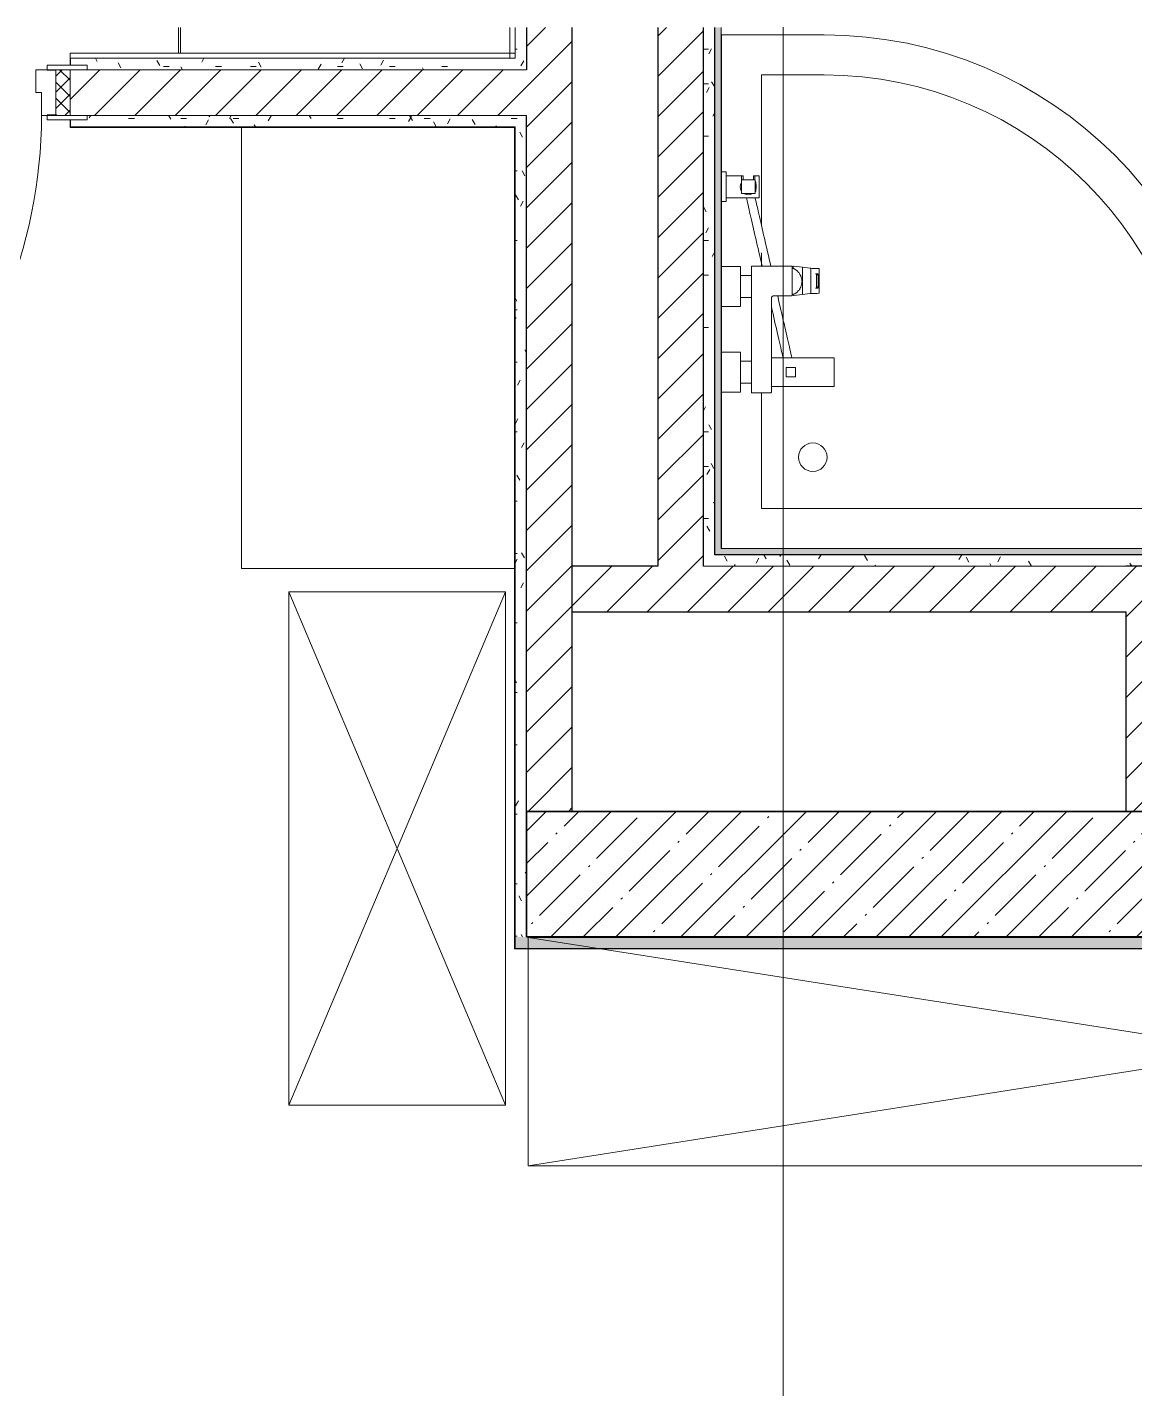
# Model space of a CAD drawing. Header units: millimetres. Extents: x 88814 to 144585, y -2434 to 12280.
# Drawn here: x 93335 to 95276, y 4388 to 6774 of the extents above; entities that cross this region are included whole.
import ezdxf

# ---------------------------------------------------------------- set-up
doc = ezdxf.new("R2010")
doc.units = ezdxf.units.MM
for name, color, linetype, lineweight in [('A-DOOR', 7, 'Continuous', 9), ('A-DOOR-1', 7, 'Continuous', 13), ('A-DOOR-FRAM', 7, 'Continuous', 13), ('A-DOOR-FRAM-1', 7, 'Continuous', 9), ('A-WALL', 7, 'Continuous', 9), ('I-WALL', 7, 'Continuous', 9), ('P-SANR-FIXT', 7, 'Continuous', 9), ('Оси', 7, 'Continuous', 9)]:
    doc.layers.add(name, color=color, linetype=linetype, lineweight=lineweight)
for name, color, linetype, lineweight, true_color in [('A-WALL-1', 7, 'Continuous', 25, 0x3c3c3c), ('A-WALL-2', 7, 'Continuous', 35, 0x3c3c3c), ('A-WALL-FNSH-1', 7, 'Continuous', 13, 0x3c3c3c), ('I-FURN-1', 7, 'Continuous', 9, 0xf0f0f0)]:
    doc.layers.add(name, color=color, linetype=linetype, lineweight=lineweight, true_color=true_color)
pattern_1 = [(45, (0, 0), (-35.35534, 35.35534), [])]
pattern_2 = [(0, (0, 0), (121.92, 30.48), [10.058, -81.382, 10.058, -81.382, -487.68]), (0, (0, 0), (121.92, 30.48), [-182.88, 10.058, -172.822, 10.058, -81.382, -213.36]), (0, (0, 0), (121.92, 30.48), [-457.2, 10.058, -50.902, 10.058, -142.342]), (120, (45.72, 15.24), (-87.356454, 90.345817), [10.058, -81.382, 10.058, -81.382, -487.68]), (120, (45.72, 15.24), (-87.356454, 90.345817), [-182.88, 10.058, -172.822, 10.058, -81.382, -213.36]), (120, (45.72, 15.24), (-87.356454, 90.345817), [-457.2, 10.058, -50.902, 10.058, -142.342]), (240, (60.96, 76.2), (-34.563546, -120.825817), [10.058, -81.382, 10.058, -81.382, -487.68]), (240, (60.96, 76.2), (-34.563546, -120.825817), [-182.88, 10.058, -172.822, 10.058, -81.382, -213.36]), (240, (60.96, 76.2), (-34.563546, -120.825817), [-457.2, 10.058, -50.902, 10.058, -142.342])]

# ---------------------------------------------------------------- blocks, each defined once
blk = doc.blocks.new('110_Дверь_СКБ_1Ст_Внутренняя1 - Д-8 950x2100h_охрана-32224770-План разверток пом_3_25_ Этаж 3')
at = {"layer": 'A-DOOR'}
h = blk.add_hatch(dxfattribs=at)
h.set_pattern_fill('FP_7', color=256, style=0, pattern_type=2)
h.set_pattern_definition([(135, (1826.41, 104.685), (-14.14214, -14.14214), []), (225, (1826.41, 104.685), (14.14214, -14.14214), [])])
h.paths.add_polyline_path([(487.5, 40), (462.5, 40), (462.5, -40), (487.5, -40)])
at = {"layer": 'A-DOOR-FRAM-1'}
h = blk.add_hatch(dxfattribs=at)
h.set_pattern_fill('FP_8', color=256, style=0, pattern_type=2)
h.set_pattern_definition([(45, (-296.384, 104.685), (-14.1421, 14.1421), []), (135, (-296.384, 104.685), (-14.1421, -14.1421), [])])
h.paths.add_polyline_path([(-437.5, 40), (-462.5, 40), (-462.5, -40), (-437.5, -40)])
at = {"layer": 'A-DOOR'}
blk.add_arc((437.5, 40), 850, 90, 180, dxfattribs=at)
at = {"layer": 'A-DOOR-1'}
for p, q in [((437.5, 890), (397.5, 890)), ((397.5, 890), (397.5, 40)), ((437.5, 40), (437.5, 890)), ((397.5, 40), (437.5, 40))]:
    blk.add_line(p, q, dxfattribs=at)
at = {"layer": 'A-DOOR-FRAM'}
for p, q in [((-422.5, 48), (-492.5, 48)), ((-492.5, 48), (-492.5, 40)), ((-422.5, 40), (-422.5, 48)), ((517.5, 48), (447.5, 48)), ((447.5, 48), (447.5, 40)), ((517.5, 40), (517.5, 48)), ((-492.5, 40), (-422.5, 40)), ((-437.5, 40), (-462.5, 40)), ((-462.5, 40), (-462.5, -40)), ((-412.5, 40), (-437.5, 40)), ((-437.5, 40), (-437.5, -40)), ((-437.5, -40), (-437.5, 40)), ((-422.5, 40), (-437.5, 40)), ((-437.5, 40), (-437.5, 39)), ((-437.5, 39), (-422.5, 39)), ((-422.5, 39), (-422.5, 40)), ((-412.5, 0), (-412.5, 40)), ((437.5, 40), (437.5, 0)), ((462.5, 40), (437.5, 40)), ((462.5, 40), (447.5, 40)), ((447.5, 40), (447.5, 39)), ((447.5, 40), (517.5, 40)), ((447.5, 39), (462.5, 39)), ((462.5, -40), (462.5, 40)), ((487.5, 40), (462.5, 40)), ((462.5, 40), (462.5, -40)), ((462.5, 39), (462.5, 40)), ((487.5, -40), (487.5, 40)), ((-402.5, 0), (-412.5, 0)), ((-402.5, -40), (-402.5, 0)), ((437.5, 0), (427.5, 0)), ((427.5, 0), (427.5, -40)), ((-422.5, -40), (-492.5, -40)), ((-492.5, -40), (-492.5, -48)), ((-462.5, -40), (-437.5, -40)), ((-422.5, -39), (-437.5, -39)), ((-437.5, -39), (-437.5, -40)), ((-437.5, -40), (-402.5, -40)), ((-437.5, -40), (-422.5, -40)), ((-422.5, -40), (-422.5, -39)), ((-422.5, -48), (-422.5, -40)), ((427.5, -40), (462.5, -40)), ((462.5, -39), (447.5, -39)), ((447.5, -39), (447.5, -40)), ((447.5, -40), (462.5, -40)), ((517.5, -40), (447.5, -40)), ((447.5, -40), (447.5, -48)), ((462.5, -40), (462.5, -39)), ((462.5, -40), (487.5, -40)), ((517.5, -48), (517.5, -40)), ((-492.5, -48), (-422.5, -48)), ((447.5, -48), (517.5, -48))]:
    blk.add_line(p, q, dxfattribs=at)
blk = doc.blocks.new('DOO_2D_Мойка двойная - 800х600-18611705-План разверток пом_3_25_ Этаж 3')
at = {"layer": 'P-SANR-FIXT'}
blk.add_line((383.5, -420), (338.3, -420), dxfattribs=at)
blk = doc.blocks.new('Шкаф параметрический - 1_268-25587356-План разверток пом_3_25_ Этаж 3')
at = {"layer": 'I-FURN-1'}
for p, q in [((0, 0), (900, 380)), ((0, 380), (900, 0)), ((900, 380), (0, 380)), ((0, 380), (0, 0)), ((0, 0), (0, 380)), ((0, 380), (900, 380)), ((900, 0), (900, 380)), ((900, 380), (900, 0)), ((0, 0), (900, 0)), ((900, 0), (0, 0))]:
    blk.add_line(p, q, dxfattribs=at)
blk = doc.blocks.new('Стол базовый прямоугольный - 1_190-25588265-План разверток пом_3_25_ Этаж 3')
at = {"layer": 'I-FURN-1'}
for p, q in [((384.2, 250), (-390, 250)), ((-390, 250), (-390, -229.6))]:
    blk.add_line(p, q, dxfattribs=at)
blk = doc.blocks.new('Шкаф параметрический - 1_33-25588469-План разверток пом_3_25_ Этаж 3')
at = {"layer": 'I-FURN-1'}
for p, q in [((0, 0), (2550, 400)), ((0, 400), (2550, 0)), ((2550, 400), (0, 400)), ((0, 400), (0, 0)), ((2550, 0), (2550, 400)), ((0, 0), (0, 380.8)), ((2550, 380.8), (2550, 0)), ((0, 0), (2550, 0)), ((2550, 0), (0, 0))]:
    blk.add_line(p, q, dxfattribs=at)
blk = doc.blocks.new('поддон угловой - 900х900-30799906-План разверток пом_3_25_ Этаж 3')
at = {"layer": 'P-SANR-FIXT'}
for p, q in [((-270, 450), (-450, 450)), ((-450, 450), (-450, -449.9)), ((-380, 115.7), (-380, 380)), ((-380, 380), (-270, 380)), ((-380, 45), (-380, 68)), ((-380, -380), (-380, -177)), ((380, -270), (380, -380)), ((450, -291), (450, -270)), ((380, -380), (-380, -380)), ((369.2, -450), (414.1, -450))]:
    blk.add_line(p, q, dxfattribs=at)
for centre, radius, start, end in [((-270, -270), 720, 360, 90), ((-270, -270), 650, 0, 90), ((-290, -290), 25, 90, 270), ((-290, -290), 25, 270, 90)]:
    blk.add_arc(centre, radius, start, end, dxfattribs=at)
blk = doc.blocks.new('Смеситель для ванны с душевым гарнитуром - Смеситель для ванны с душевым гарнитуром-30756537-План разверток пом_3_25_ Этаж 3')
at = {"layer": 'P-SANR-FIXT'}
for p, q in [((94559.8, 6520.9), (94551.8, 6520.9)), ((94551.8, 6519.3), (94551.8, 6520.9)), ((94551.8, 6520.9), (94551.8, 6519.3)), ((94551.8, 6470.5), (94551.8, 6519.3)), ((94559.8, 6519.3), (94559.8, 6520.9)), ((94559.8, 6520.9), (94559.8, 6519.3)), ((94559.8, 6519.3), (94559.8, 6470.5)), ((94587, 6514.1), (94559.8, 6514.1)), ((94610.5, 6506.9), (94586.5, 6506.9)), ((94586.5, 6506.9), (94586.5, 6482.9)), ((94589, 6514.1), (94587, 6514.1)), ((94587, 6514.1), (94587, 6506.9)), ((94587, 6506.9), (94587, 6514.1)), ((94589.5, 6506.9), (94589.5, 6513.6)), ((94607.5, 6513.6), (94607.5, 6506.9)), ((94610.3, 6514.1), (94608, 6514.1)), ((94610.3, 6506.9), (94610.3, 6514.1)), ((94617.8, 6514.1), (94610.3, 6514.1)), ((94610.3, 6514.1), (94610.3, 6506.9)), ((94610.5, 6482.9), (94610.5, 6506.9)), ((94612, 6503.3), (94610.5, 6503.3)), ((94612, 6503.3), (94610.5, 6503.3)), ((94612, 6503.3), (94610.5, 6503.3)), ((94612, 6503.3), (94610.5, 6503.3)), ((94612, 6503.3), (94610.5, 6503.3)), ((94612, 6503.3), (94610.5, 6503.3)), ((94612, 6503.3), (94610.5, 6503.3)), ((94612, 6503.3), (94610.5, 6503.3)), ((94610.5, 6500.1), (94612, 6500.1)), ((94610.5, 6500.1), (94612, 6500.1)), ((94610.5, 6500.1), (94612, 6500.1)), ((94610.5, 6500.1), (94612, 6500.1)), ((94610.5, 6500.1), (94612, 6500.1)), ((94610.5, 6500.1), (94612, 6500.1)), ((94610.5, 6500.1), (94612, 6500.1)), ((94610.5, 6500.1), (94612, 6500.1)), ((94612, 6498.7), (94610.5, 6498.7)), ((94612, 6498.7), (94610.5, 6498.7)), ((94612, 6498.7), (94610.5, 6498.7)), ((94612, 6498.7), (94610.5, 6498.7)), ((94612, 6498.7), (94610.5, 6498.7)), ((94612, 6498.7), (94610.5, 6498.7)), ((94612, 6498.7), (94610.5, 6498.7)), ((94612, 6498.7), (94610.5, 6498.7)), ((94610.5, 6495.5), (94612, 6495.5)), ((94610.5, 6495.5), (94612, 6495.5)), ((94610.5, 6495.5), (94612, 6495.5)), ((94610.5, 6495.5), (94612, 6495.5)), ((94610.5, 6495.5), (94612, 6495.5)), ((94610.5, 6495.5), (94612, 6495.5)), ((94610.5, 6495.5), (94612, 6495.5)), ((94610.5, 6495.5), (94612, 6495.5)), ((94612, 6494.2), (94610.5, 6494.2)), ((94612, 6494.2), (94610.5, 6494.2)), ((94612, 6494.2), (94610.5, 6494.2)), ((94612, 6494.2), (94610.5, 6494.2)), ((94612, 6494.2), (94610.5, 6494.2)), ((94612, 6494.2), (94610.5, 6494.2)), ((94612, 6494.2), (94610.5, 6494.2)), ((94612, 6494.2), (94610.5, 6494.2)), ((94610.5, 6491), (94612, 6491)), ((94610.5, 6491), (94612, 6491)), ((94610.5, 6491), (94612, 6491)), ((94610.5, 6491), (94612, 6491)), ((94610.5, 6491), (94612, 6491)), ((94610.5, 6491), (94612, 6491)), ((94610.5, 6491), (94612, 6491)), ((94610.5, 6491), (94612, 6491)), ((94612, 6503.3), (94612, 6500.1)), ((94612, 6500.1), (94612, 6503.3)), ((94612, 6503.3), (94612, 6500.1)), ((94612, 6500.1), (94612, 6503.3)), ((94612, 6503.3), (94612, 6500.1)), ((94612, 6500.1), (94612, 6503.3)), ((94612, 6503.3), (94612, 6500.1)), ((94612, 6500.1), (94612, 6503.3)), ((94612, 6503.3), (94612, 6500.1)), ((94612, 6500.1), (94612, 6503.3)), ((94612, 6503.3), (94612, 6500.1)), ((94612, 6500.1), (94612, 6503.3)), ((94612, 6503.3), (94612, 6500.1)), ((94612, 6500.1), (94612, 6503.3)), ((94612, 6503.3), (94612, 6500.1)), ((94612, 6500.1), (94612, 6503.3)), ((94612, 6498.7), (94612, 6495.5)), ((94612, 6495.5), (94612, 6498.7)), ((94612, 6498.7), (94612, 6495.5)), ((94612, 6495.5), (94612, 6498.7)), ((94612, 6498.7), (94612, 6495.5)), ((94612, 6495.5), (94612, 6498.7)), ((94612, 6498.7), (94612, 6495.5)), ((94612, 6495.5), (94612, 6498.7)), ((94612, 6498.7), (94612, 6495.5)), ((94612, 6495.5), (94612, 6498.7)), ((94612, 6498.7), (94612, 6495.5)), ((94612, 6495.5), (94612, 6498.7)), ((94612, 6498.7), (94612, 6495.5)), ((94612, 6495.5), (94612, 6498.7)), ((94612, 6498.7), (94612, 6495.5)), ((94612, 6495.5), (94612, 6498.7)), ((94612, 6494.2), (94612, 6491)), ((94612, 6491), (94612, 6494.2)), ((94612, 6494.2), (94612, 6491)), ((94612, 6491), (94612, 6494.2)), ((94612, 6494.2), (94612, 6491)), ((94612, 6491), (94612, 6494.2)), ((94612, 6494.2), (94612, 6491)), ((94612, 6491), (94612, 6494.2)), ((94612, 6494.2), (94612, 6491)), ((94612, 6491), (94612, 6494.2)), ((94612, 6494.2), (94612, 6491)), ((94612, 6491), (94612, 6494.2)), ((94612, 6494.2), (94612, 6491)), ((94612, 6491), (94612, 6494.2)), ((94612, 6494.2), (94612, 6491)), ((94612, 6491), (94612, 6494.2)), ((94617.8, 6475.6), (94617.8, 6514.1)), ((94551.8, 6470.5), (94551.8, 6468.9)), ((94551.8, 6468.9), (94551.8, 6470.5)), ((94551.8, 6468.9), (94559.8, 6468.9)), ((94559.8, 6475.6), (94617.8, 6475.6)), ((94559.8, 6470.5), (94559.8, 6468.9)), ((94559.8, 6468.9), (94559.8, 6470.5)), ((94586.5, 6482.9), (94610.5, 6482.9)), ((94612, 6489.7), (94610.5, 6489.7)), ((94612, 6489.7), (94610.5, 6489.7)), ((94612, 6489.7), (94610.5, 6489.7)), ((94612, 6489.7), (94610.5, 6489.7)), ((94612, 6489.7), (94610.5, 6489.7)), ((94612, 6489.7), (94610.5, 6489.7)), ((94612, 6489.7), (94610.5, 6489.7)), ((94612, 6489.7), (94610.5, 6489.7)), ((94610.5, 6486.5), (94612, 6486.5)), ((94610.5, 6486.5), (94612, 6486.5)), ((94610.5, 6486.5), (94612, 6486.5)), ((94610.5, 6486.5), (94612, 6486.5)), ((94610.5, 6486.5), (94612, 6486.5)), ((94610.5, 6486.5), (94612, 6486.5)), ((94610.5, 6486.5), (94612, 6486.5)), ((94610.5, 6486.5), (94612, 6486.5)), ((94612, 6489.7), (94612, 6486.5)), ((94612, 6486.5), (94612, 6489.7)), ((94612, 6489.7), (94612, 6486.5)), ((94612, 6486.5), (94612, 6489.7)), ((94612, 6489.7), (94612, 6486.5)), ((94612, 6486.5), (94612, 6489.7)), ((94612, 6489.7), (94612, 6486.5)), ((94612, 6486.5), (94612, 6489.7)), ((94612, 6489.7), (94612, 6486.5)), ((94612, 6486.5), (94612, 6489.7)), ((94612, 6489.7), (94612, 6486.5)), ((94612, 6486.5), (94612, 6489.7)), ((94612, 6489.7), (94612, 6486.5)), ((94612, 6486.5), (94612, 6489.7)), ((94612, 6489.7), (94612, 6486.5)), ((94612, 6486.5), (94612, 6489.7)), ((94551.8, 6284.9), (94551.8, 6354.9)), ((94584.8, 6354.9), (94551.8, 6354.9)), ((94551.8, 6284.9), (94551.8, 6354.9)), ((94584.8, 6354.9), (94551.8, 6354.9)), ((94584.8, 6354.9), (94584.8, 6284.9)), ((94584.8, 6354.9), (94584.8, 6284.9)), ((94604.1, 6354.9), (94604.1, 6134.9)), ((94604.1, 6354.9), (94604.1, 6134.9)), ((94674.6, 6355.9), (94605.1, 6355.9)), ((94674.6, 6355.9), (94605.1, 6355.9)), ((94675.6, 6304.9), (94675.6, 6354.9)), ((94675.6, 6304.9), (94675.6, 6354.9)), ((94677.4, 6355.8), (94678.1, 6355.8)), ((94677.4, 6355.8), (94677.4, 6350.8)), ((94693.8, 6353.9), (94678.1, 6355.8)), ((94693.8, 6305.9), (94693.8, 6353.9)), ((94706.6, 6352.3), (94693.8, 6353.9)), ((94708.2, 6352.1), (94706.6, 6352.2)), ((94708.2, 6307.7), (94708.2, 6352.1)), ((94710.6, 6351.8), (94708.2, 6352.1)), ((94719.4, 6351.8), (94710.6, 6351.8)), ((94722.9, 6351.4), (94719.4, 6351.8)), ((94722.9, 6351.4), (94722.9, 6308.3)), ((94604.1, 6339.1), (94584.8, 6339.1)), ((94718.2, 6342.4), (94716.6, 6342.4)), ((94718.2, 6342.4), (94716.7, 6342.4)), ((94718, 6319.5), (94718, 6340.3)), ((94720.9, 6340.3), (94718, 6340.3)), ((94718.2, 6342.4), (94720.7, 6342.4)), ((94718.9, 6340.3), (94718.9, 6342.4)), ((94720.9, 6340.3), (94720.9, 6319.5)), ((94584.8, 6300.6), (94604.1, 6300.6)), ((94644.1, 6303.9), (94674.6, 6303.9)), ((94644.1, 6303.9), (94674.6, 6303.9)), ((94677.4, 6307.3), (94677.4, 6304)), ((94678.1, 6304), (94677.4, 6304)), ((94678.1, 6304), (94693.8, 6305.9)), ((94693.8, 6305.9), (94706.6, 6307.5)), ((94706.6, 6307.5), (94708.2, 6307.7)), ((94708.2, 6307.7), (94710.5, 6307.9)), ((94710.5, 6307.9), (94719.4, 6307.9)), ((94718.2, 6317.4), (94716.6, 6317.4)), ((94716.7, 6317.4), (94718.2, 6317.4)), ((94720.9, 6319.5), (94718, 6319.5)), ((94720.7, 6317.4), (94718.2, 6317.4)), ((94718.9, 6317.4), (94718.9, 6319.5)), ((94719.4, 6307.9), (94722.9, 6308.3)), ((94551.8, 6284.9), (94584.8, 6284.9)), ((94551.8, 6284.9), (94584.8, 6284.9)), ((94639.1, 6134.9), (94639.1, 6298.9)), ((94639.1, 6134.9), (94639.1, 6298.9)), ((94551.8, 6134.9), (94551.8, 6204.9)), ((94584.8, 6204.9), (94551.8, 6204.9)), ((94551.8, 6134.9), (94551.8, 6204.9)), ((94584.8, 6204.9), (94551.8, 6204.9)), ((94584.8, 6204.9), (94584.8, 6134.9)), ((94584.8, 6204.9), (94584.8, 6134.9)), ((94604.1, 6189.1), (94584.8, 6189.1)), ((94748.6, 6194.9), (94639.1, 6194.9)), ((94749.1, 6145.4), (94749.1, 6194.4)), ((94681.1, 6177.9), (94665.1, 6177.9)), ((94665.1, 6177.4), (94665.1, 6177.9)), ((94665.1, 6177.9), (94665.1, 6177.4)), ((94665.1, 6162.4), (94665.1, 6177.4)), ((94665.1, 6162.4), (94665.1, 6161.9)), ((94665.1, 6161.9), (94665.1, 6162.4)), ((94665.1, 6161.9), (94681.1, 6161.9)), ((94681.1, 6177.4), (94681.1, 6177.9)), ((94681.1, 6177.9), (94681.1, 6177.4)), ((94681.1, 6177.4), (94681.1, 6162.4)), ((94681.1, 6162.4), (94681.1, 6161.9)), ((94681.1, 6161.9), (94681.1, 6162.4)), ((94551.8, 6134.9), (94584.8, 6134.9)), ((94551.8, 6134.9), (94584.8, 6134.9)), ((94584.8, 6150.6), (94604.1, 6150.6)), ((94605.1, 6133.9), (94638.1, 6133.9)), ((94605.1, 6133.9), (94638.1, 6133.9)), ((94639.1, 6144.9), (94748.6, 6144.9))]:
    blk.add_line(p, q, dxfattribs=at)
at = {"layer": 'P-SANR-FIXT', "flags": 128}
for points in [[(94622.7, 6355.9), (94621.5, 6361.4), (94620, 6367.7), (94618.6, 6374), (94617.1, 6380.2), (94615.7, 6386.4), (94614.3, 6392.5), (94613, 6398.4), (94611.6, 6404.3), (94610.3, 6410), (94609, 6415.6), (94607.8, 6421.1), (94606.5, 6426.4), (94605.4, 6431.6), (94604.2, 6436.6), (94603.1, 6441.4), (94602, 6446.1), (94601, 6450.6), (94600, 6454.9), (94599.1, 6459), (94598.2, 6462.9), (94597.3, 6466.5), (94596.5, 6470), (94595.8, 6473.2), (94595.2, 6475.6)], [(94610.7, 6475.1), (94611.5, 6471.8), (94612.3, 6468.2), (94613.2, 6464.5), (94614.1, 6460.5), (94615.1, 6456.3), (94616.1, 6451.9), (94617.1, 6447.3), (94618.2, 6442.6), (94619.3, 6437.7), (94620.5, 6432.6), (94621.7, 6427.3), (94623, 6421.9), (94624.2, 6416.4), (94625.5, 6410.7), (94626.9, 6404.9), (94628.2, 6399), (94629.6, 6393), (94631, 6386.9), (94632.4, 6380.7), (94633.8, 6374.5), (94635.3, 6368.2), (94636.8, 6361.8), (94638.1, 6355.9)], [(94675.6, 6352.5), (94676.5, 6352.2), (94677.4, 6351.8), (94678.3, 6351.4), (94679.2, 6350.9), (94680.1, 6350.4), (94681, 6349.9), (94681.8, 6349.4), (94682.6, 6348.8), (94683.4, 6348.2), (94684.1, 6347.5), (94684.9, 6346.8), (94685.6, 6346.1), (94686.3, 6345.4), (94686.9, 6344.6), (94687.5, 6343.8), (94688.1, 6343), (94688.6, 6342.2), (94689.2, 6341.3), (94689.6, 6340.4), (94690.1, 6339.5), (94690.5, 6338.6), (94690.9, 6337.7), (94691.2, 6336.8), (94691.5, 6335.8), (94691.8, 6334.8), (94692, 6333.9), (94692.2, 6332.9), (94692.3, 6331.9), (94692.4, 6330.9), (94692.5, 6329.9), (94692.5, 6328.9)], [(94692.5, 6327.9), (94692.4, 6326.9), (94692.3, 6325.9), (94692.2, 6324.9), (94692, 6323.9), (94691.8, 6322.9), (94691.5, 6322), (94691.2, 6321), (94690.9, 6320.1), (94690.5, 6319.1), (94690.1, 6318.2), (94689.6, 6317.3), (94689.2, 6316.5), (94688.7, 6315.6), (94688.1, 6314.8), (94687.5, 6313.9), (94686.9, 6313.2), (94686.3, 6312.4), (94685.6, 6311.7), (94684.9, 6310.9), (94684.2, 6310.3), (94683.4, 6309.6), (94682.6, 6309), (94681.8, 6308.4), (94681, 6307.8), (94680.1, 6307.3), (94679.3, 6306.8), (94678.4, 6306.4), (94677.5, 6306), (94676.5, 6305.6), (94675.6, 6305.2)], [(94718, 6340.3), (94718, 6340.7), (94718, 6341.2), (94718, 6341.6), (94718.1, 6341.9), (94718.1, 6342.2), (94718.2, 6342.3), (94718.2, 6342.4)], [(94720.8, 6342.3), (94720.8, 6342.2), (94720.9, 6341.9), (94720.9, 6341.6), (94720.9, 6341.2), (94720.9, 6340.7), (94720.9, 6340.3)], [(94650.1, 6303.6), (94651.5, 6297.3), (94653, 6291), (94654.4, 6284.7), (94655.8, 6278.6), (94657.2, 6272.5), (94658.6, 6266.6), (94659.9, 6260.7), (94661.2, 6255), (94662.5, 6249.4), (94663.8, 6243.9), (94665, 6238.6), (94666.2, 6233.4), (94667.3, 6228.4), (94668.5, 6223.5), (94669.5, 6218.9), (94670.6, 6214.4), (94671.5, 6210.1), (94672.5, 6206), (94673.4, 6202.1), (94674.2, 6198.4), (94675, 6195)], [(94718.2, 6317.4), (94718.2, 6317.4), (94718.1, 6317.6), (94718.1, 6317.8), (94718, 6318.2), (94718, 6318.6), (94718, 6319), (94718, 6319.5)], [(94720.9, 6319.5), (94720.9, 6319), (94720.9, 6318.6), (94720.9, 6318.2), (94720.9, 6317.8), (94720.8, 6317.6), (94720.8, 6317.4)], [(94659.6, 6194.9), (94659.2, 6196.8), (94658.3, 6200.5), (94657.4, 6204.5), (94656.5, 6208.7), (94655.5, 6213.1), (94654.4, 6217.7), (94653.3, 6222.4), (94652.2, 6227.3), (94651, 6232.4), (94649.8, 6237.7), (94648.6, 6243.1), (94647.3, 6248.6), (94646, 6254.3), (94644.7, 6260.1), (94643.3, 6266), (94642, 6272), (94640.6, 6278.1), (94639.1, 6284.2)]]:
    blk.add_lwpolyline(points, dxfattribs=at)
at = {"layer": 'P-SANR-FIXT'}
for centre, radius, start, end in [((94598.5, 6494.9), 14.2, 148.1524, 211.7439), ((94598.5, 6494.9), 14.2, 148.1524, 211.7439), ((94589, 6513.6), 0.5, 0, 90), ((94608, 6513.6), 0.5, 90, 180), ((94598.5, 6494.9), 14.2, 328.3082, 32.0443), ((94598.5, 6494.9), 14.2, 328.3082, 32.0443), ((94598.5, 6494.9), 14.2, 238.2631, 301.8541), ((94598.5, 6494.9), 14.2, 238.2631, 301.8541), ((94605.1, 6354.9), 1, 90, 180), ((94605.1, 6354.9), 1, 90, 180), ((94674.6, 6354.9), 1, 0, 90), ((94674.6, 6354.9), 1, 0, 90), ((94644.1, 6298.9), 5, 90, 180), ((94644.1, 6298.9), 5, 90, 180), ((94674.6, 6304.9), 1, 270, 0), ((94674.6, 6304.9), 1, 270, 0), ((94748.6, 6194.4), 0.5, 0, 90), ((94605.1, 6134.9), 1, 180, 270), ((94605.1, 6134.9), 1, 180, 270), ((94638.1, 6134.9), 1, 270, 0), ((94638.1, 6134.9), 1, 270, 0), ((94748.6, 6145.4), 0.5, 270, 0)]:
    blk.add_arc(centre, radius, start, end, dxfattribs=at)

msp = doc.modelspace()

# ---------------------------------------------------------------- hatches: boundary and pattern name
at = {"layer": 'I-WALL'}
h = msp.add_hatch(dxfattribs=at)
h.set_pattern_fill('FP_9', color=256, style=0, pattern_type=2)
h.set_pattern_definition(pattern_2)
h.paths.add_polyline_path([(94210, 6700), (94210, 6774.2), (94190, 6774.2), (94190, 6700)])
h = msp.add_hatch(dxfattribs=at)
h.set_pattern_fill('FP_2', color=256, style=0, pattern_type=2)
h.set_pattern_definition(pattern_1)
h.paths.add_polyline_path([(94290, 5400), (94290, 6774.2), (94210, 6774.2), (94210, 5400)])
h = msp.add_hatch(dxfattribs=at)
h.set_pattern_fill('FP_2', color=256, style=0, pattern_type=2)
h.set_pattern_definition(pattern_1)
h.paths.add_polyline_path([(94440, 5830), (94520, 5830), (94520, 6774.2), (94440, 6774.2), (94440, 5890)])
h = msp.add_hatch(dxfattribs=at)
h.set_pattern_fill('FP_9', color=256, style=0, pattern_type=2)
h.set_pattern_definition(pattern_2)
h.paths.add_polyline_path([(94540, 5830), (94540, 6774.2), (94520, 6774.2), (94520, 5830)])
for points in [[(94551, 5850), (94551, 6774.2), (94540, 6774.2), (94540, 5850)], [(95360, 5850), (95371, 5850), (95371, 5861), (94551, 5861), (94551, 5850), (95283, 5850)]]:
    msp.add_hatch(color=256, dxfattribs=at).paths.add_polyline_path(points)
h = msp.add_hatch(dxfattribs=at)
h.set_pattern_fill('FP_9', color=256, style=0, pattern_type=2)
h.set_pattern_definition(pattern_2)
h.paths.add_polyline_path([(94190, 6700), (94190, 6720), (93410, 6720), (93410, 6708), (93440, 6708), (93440, 6700), (93592.8, 6700)])
h.paths.add_polyline_path([(92410, 6700), (92430, 6700), (92430, 6708), (92460, 6708), (92460, 6720), (92410, 6720), (92410, 6708)])
h = msp.add_hatch(dxfattribs=at)
h.set_pattern_fill('FP_2', color=256, style=0, pattern_type=2)
h.set_pattern_definition(pattern_1)
h.paths.add_polyline_path([(93410, 6620), (94210, 6620), (94210, 6700), (93410, 6700)])
h.paths.add_polyline_path([(92240.6, 6620), (92460, 6620), (92460, 6700), (92030, 6700), (92030, 6620)])
h = msp.add_hatch(dxfattribs=at)
h.set_pattern_fill('FP_9', color=256, style=0, pattern_type=2)
h.set_pattern_definition(pattern_2)
h.paths.add_polyline_path([(94189, 6600), (94190, 6600), (94190, 6620), (93440, 6619.2), (93440, 6612), (93410, 6612), (93410, 6600), (93592.8, 6600)])
h.paths.add_polyline_path([(92430, 6600), (92460, 6600), (92460, 6612), (92430, 6612), (92430, 6620), (92030, 6620), (92030, 6600), (92240.6, 6600)])
h = msp.add_hatch(dxfattribs=at)
h.set_pattern_fill('FP_9', color=256, style=0, pattern_type=2)
h.set_pattern_definition(pattern_2)
h.paths.add_polyline_path([(94190, 5180), (94210, 5180), (94210, 6620), (94190, 6620), (94190, 5890)])
h = msp.add_hatch(dxfattribs=at)
h.set_pattern_fill('FP_9', color=256, style=0, pattern_type=2)
h.set_pattern_definition(pattern_2)
h.paths.add_polyline_path([(95360, 5830), (95360, 5850), (94540, 5850), (94540, 5830), (95340, 5830)])
h = msp.add_hatch(dxfattribs=at)
h.set_pattern_fill('FP_2', color=256, style=0, pattern_type=2)
h.set_pattern_definition(pattern_1)
h.paths.add_polyline_path([(95260, 5750), (95260, 5830), (94290, 5830), (94290, 5750), (94945, 5750)])
h = msp.add_hatch(dxfattribs=at)
h.set_pattern_fill('FP_2', color=256, style=0, pattern_type=2)
h.set_pattern_definition(pattern_1)
h.paths.add_polyline_path([(95340, 5400), (95340, 5830), (95260, 5830), (95260, 5400)])
h = msp.add_hatch(dxfattribs=at)
h.set_pattern_fill('FP_3', color=256, style=0, pattern_type=2)
h.set_pattern_definition([(45, (0, 0), (-57.024626, 57.024626), []), (45, (57.025, 0), (-57.024626, 57.024626), [100.806, -20.161, 3.353, -16.808])])
h.paths.add_polyline_path([(101570, 5180), (101610, 5180), (101610, 5400), (100710, 5400), (100710, 5180), (100740, 5180)])
h.paths.add_polyline_path([(98325.5, 5180), (99660, 5180), (99660, 5400), (94210, 5400), (94210, 5180), (97649.4, 5180)])
h = msp.add_hatch(dxfattribs=at)
h.set_pattern_fill('FP_9', color=256, style=0, pattern_type=2)
h.set_pattern_definition(pattern_2)
h.paths.add_polyline_path([(100710, 5160), (101610, 5160), (101610, 5180), (100740, 5180), (100740, 5172), (100710, 5172)])
h.paths.add_polyline_path([(99660, 5160), (99660, 5172), (99630, 5172), (99630, 5180), (94190, 5180), (94190, 5160), (99001.6, 5160)])

# ---------------------------------------------------------------- linework, layer by layer
at = {"layer": 'A-WALL'}
for p, q in [((93440, 6700), (94210, 6700)), ((94210, 6620), (93440, 6620)), ((94520, 5830), (95260, 5830))]:
    msp.add_line(p, q, dxfattribs=at)
at = {"layer": 'A-WALL-1'}
for p, q in [((94210, 6774.2), (94210, 6700)), ((94290, 5400), (94290, 6774.2)), ((94440, 6774.2), (94440, 5830)), ((94520, 5830), (94520, 6774.2)), ((94540, 5850), (94540, 6774.2)), ((93410, 6720), (93410, 6708)), ((93410, 6612), (93410, 6600)), ((94210, 5400), (94210, 6620)), ((93410, 6600), (94190, 6600)), ((94190, 5160), (94190, 6600)), ((95360, 5850), (94540, 5850)), ((94440, 5830), (94290, 5830)), ((95340, 5830), (95260, 5830)), ((94290, 5750), (95260, 5750)), ((95260, 5750), (95260, 5400)), ((94190, 5160), (99660, 5160))]:
    msp.add_line(p, q, dxfattribs=at)
at = {"layer": 'A-WALL-2'}
for p, q in [((94210, 5400), (94210, 5180)), ((99630, 5400), (94210, 5400)), ((94210, 5180), (99630, 5180))]:
    msp.add_line(p, q, dxfattribs=at)
at = {"layer": 'A-WALL-FNSH-1'}
for p, q in [((94551, 5861), (94551, 6774.2)), ((93410, 6600), (93410, 6599)), ((93410, 6599), (94189, 6599)), ((94189, 6599), (94189, 5159)), ((95371, 5861), (94551, 5861)), ((94189, 5159), (99660, 5159))]:
    msp.add_line(p, q, dxfattribs=at)
at = {"layer": 'I-FURN-1'}
for p, q in [((93603.8, 6774.2), (93603.8, 6729)), ((93603.8, 6729), (93603.8, 6774.2))]:
    msp.add_line(p, q, dxfattribs=at)
at = {"layer": 'I-WALL'}
for p, q in [((94181, 6720.5), (94181, 6774.2)), ((94190, 6720), (94190, 6774.2)), ((93410, 6729), (94190, 6729)), ((93410, 6729), (93410, 6720)), ((94190, 6720), (93410, 6720)), ((94181, 6720.5), (94190, 6720.5))]:
    msp.add_line(p, q, dxfattribs=at)
at = {"layer": 'Оси'}
msp.add_line((94660, 4274.4), (94660, 6774.4), dxfattribs=at)

# ---------------------------------------------------------------- block references
at = {"layer": 'A-DOOR', "rotation": 180}
msp.add_blockref('110_Дверь_СКБ_1Ст_Внутренняя1 - Д-8 950x2100h_охрана-32224770-План разверток пом_3_25_ Этаж 3', (92947.5, 6660), dxfattribs=at)
at = {"layer": 'I-FURN-1'}
for name, p, rotation in [('Стол базовый прямоугольный - 1_190-25588265-План разверток пом_3_25_ Этаж 3', (93960.4, 6215.8), 90), ('Шкаф параметрический - 1_268-25587356-План разверток пом_3_25_ Этаж 3', (93793.2, 5785), 269.9999999999994)]:
    msp.add_blockref(name, p, dxfattribs=dict(at, rotation=rotation))
msp.add_blockref('Шкаф параметрический - 1_33-25588469-План разверток пом_3_25_ Этаж 3', (94212.8, 4779.2), dxfattribs=at)
at = {"layer": 'P-SANR-FIXT', "rotation": 270.0000000000002}
msp.add_blockref('DOO_2D_Мойка двойная - 800х600-18611705-План разверток пом_3_25_ Этаж 3', (94020, 7112.5), dxfattribs=at)
at = {"layer": 'P-SANR-FIXT'}
for name, p in [('поддон угловой - 900х900-30799906-План разверток пом_3_25_ Этаж 3', (95001.7, 6310.9)), ('Смеситель для ванны с душевым гарнитуром - Смеситель для ванны с душевым гарнитуром-30756537-План разверток пом_3_25_ Этаж 3', (0, 0))]:
    msp.add_blockref(name, p, dxfattribs=at)

doc.saveas('drawing.dxf')
